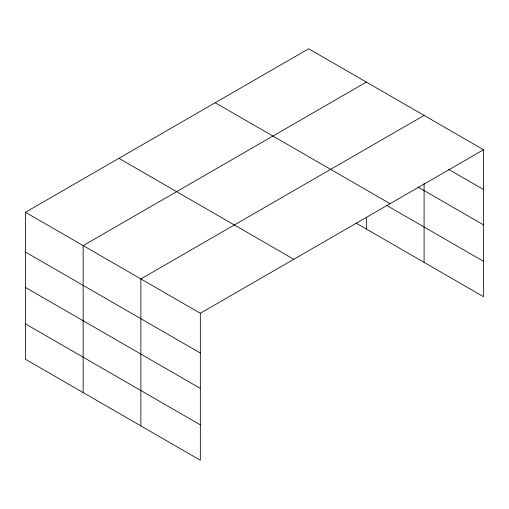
<?xml version="1.0" encoding="UTF-8"?>
<svg xmlns="http://www.w3.org/2000/svg" width="509" height="509" viewBox="0 0 509 509"><rect width="100%" height="100%" fill="white"/><g stroke="black" fill="none" stroke-linecap="round" stroke-linejoin="round"><path stroke-width="0.76" d="M483.55 149.741L308.67 48.775L25.45 212.291L25.45 359.259L200.33 460.225L200.33 313.258L483.55 149.741L483.55 296.709L356.077 223.107M366.378 82.095L83.158 245.612L83.158 392.573M424.092 115.416L140.872 278.932L140.872 425.893M448.696 169.389L483.55 189.513M417.908 186.988L483.55 224.889M215.205 102.735L390.085 203.702M386.306 205.191L483.55 261.333M118.915 158.331L293.795 259.297M25.45 212.291L200.33 313.258M25.45 252.063L200.33 353.03M25.45 287.439L200.33 388.405M25.45 323.883L200.33 424.85M424.092 183.488L424.092 262.377M366.378 217.267L366.378 229.063"/></g></svg>
